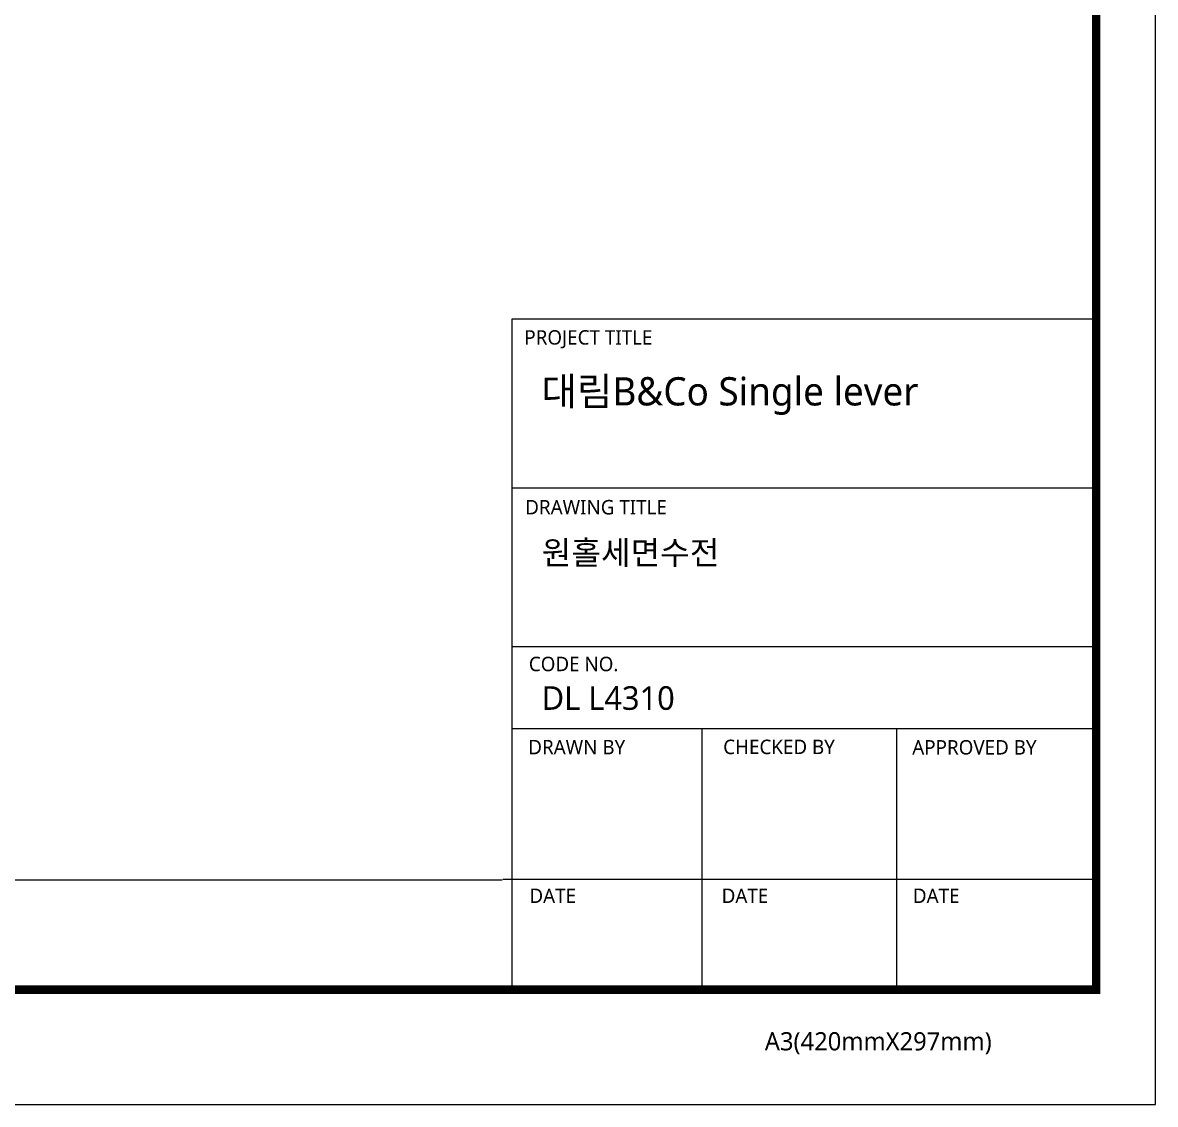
# Model space of a CAD drawing. Extents: x 1481 to 3160, y 4681 to 5260.
# Drawn here: x 2025.8 to 2270.5, y 4681.2 to 4914.9 of the extents above; entities that cross this region are included whole.
import ezdxf

# ---------------------------------------------------------------- set-up
doc = ezdxf.new("R2010")
doc.units = 0
doc.header["$LTSCALE"] = 30
doc.header["$MEASUREMENT"] = 0
doc.layers.get('0').update_dxf_attribs({"linetype": 'CONTINUOUS'})
doc.styles.add('Daelim Dimension', font='NanumGothic.ttf')

msp = doc.modelspace()

# ---------------------------------------------------------------- linework, layer by layer
at = {"color": 5, "ltscale": 40}
for p, q in [((2257.73, 4850.83), (2131.49, 4850.83)), ((2257.73, 4814.34), (2131.49, 4814.34)), ((2257.73, 4814.34), (2131.49, 4814.34)), ((2257.73, 4780.02), (2131.49, 4780.02)), ((2257.73, 4780.02), (2131.49, 4780.02)), ((2257.73, 4762.32), (2131.49, 4762.32)), ((2257.73, 4762.32), (2131.49, 4762.32)), ((2172.5, 4762.32), (2172.5, 4705.96)), ((2214.58, 4762.32), (2214.58, 4705.96)), ((2257.73, 4729.76), (2129.5, 4729.76)), ((2257.73, 4729.76), (2132.48, 4729.76)), ((2257.73, 4705.96), (2149.55, 4705.96))]:
    msp.add_line(p, q, dxfattribs=at)
at = {"color": 5, "ltscale": 0.5}
msp.add_line((2131.49, 4850.83), (2131.49, 4705.2), dxfattribs=at)
at = {"color": 5}
msp.add_line((1493.33, 4729.67), (2129.35, 4729.67), dxfattribs=at)
at = {"ltscale": 0.5}
msp.add_lwpolyline([(1480.63, 4681.18), (2270.51, 4681.18), (2270.51, 5259.94), (1480.63, 5259.94)], close=True, dxfattribs=at)
at = {"color": 5, "linetype": 'ByBlock', "lineweight": 200, "const_width": 1.82}
msp.add_lwpolyline([(1493.33, 4705.96), (2257.73, 4705.96), (2257.73, 5246.5), (1493.33, 5246.5)], close=True, dxfattribs=at)

# ---------------------------------------------------------------- texts
at = {"color": 5, "ltscale": 40, "style": 'Daelim Dimension'}
for s, height, p in [('PROJECT TITLE', 3.1171, (2134.17, 4845.34)), ('DRAWING TITLE', 3.1171, (2134.37, 4808.65)), ('CODE NO.', 3.117, (2135.15, 4774.77)), ('DRAWN BY', 3.117, (2135.03, 4756.81)), ('CHECKED BY', 3.117, (2177.14, 4756.86)), ('APPROVED BY', 3.1171, (2217.99, 4756.76)), ('DATE', 3.117, (2135.27, 4724.68)), ('DATE', 3.117, (2176.81, 4724.68)), ('DATE', 3.117, (2218.13, 4724.68)), ('A3(420mmX297mm)', 3.9341, (2186.13, 4692.84))]:
    msp.add_text(s, height=height, dxfattribs=at).set_placement(p)
at = {"attachment_point": 1, "style": 'Daelim Dimension'}
for s, insert, char_height, width in [('대림B&Co Single lever', (2137.87, 4838.3), 6.1103, 98.2071), ('원홀세면수전 ', (2137.93, 4802.93), 5.101, 85.8447), ('DL L4310', (2137.93, 4771.52), 5.101, 85.8447)]:
    msp.add_mtext(s, dxfattribs=dict(at, insert=insert, char_height=char_height, width=width))

doc.saveas('drawing.dxf')
